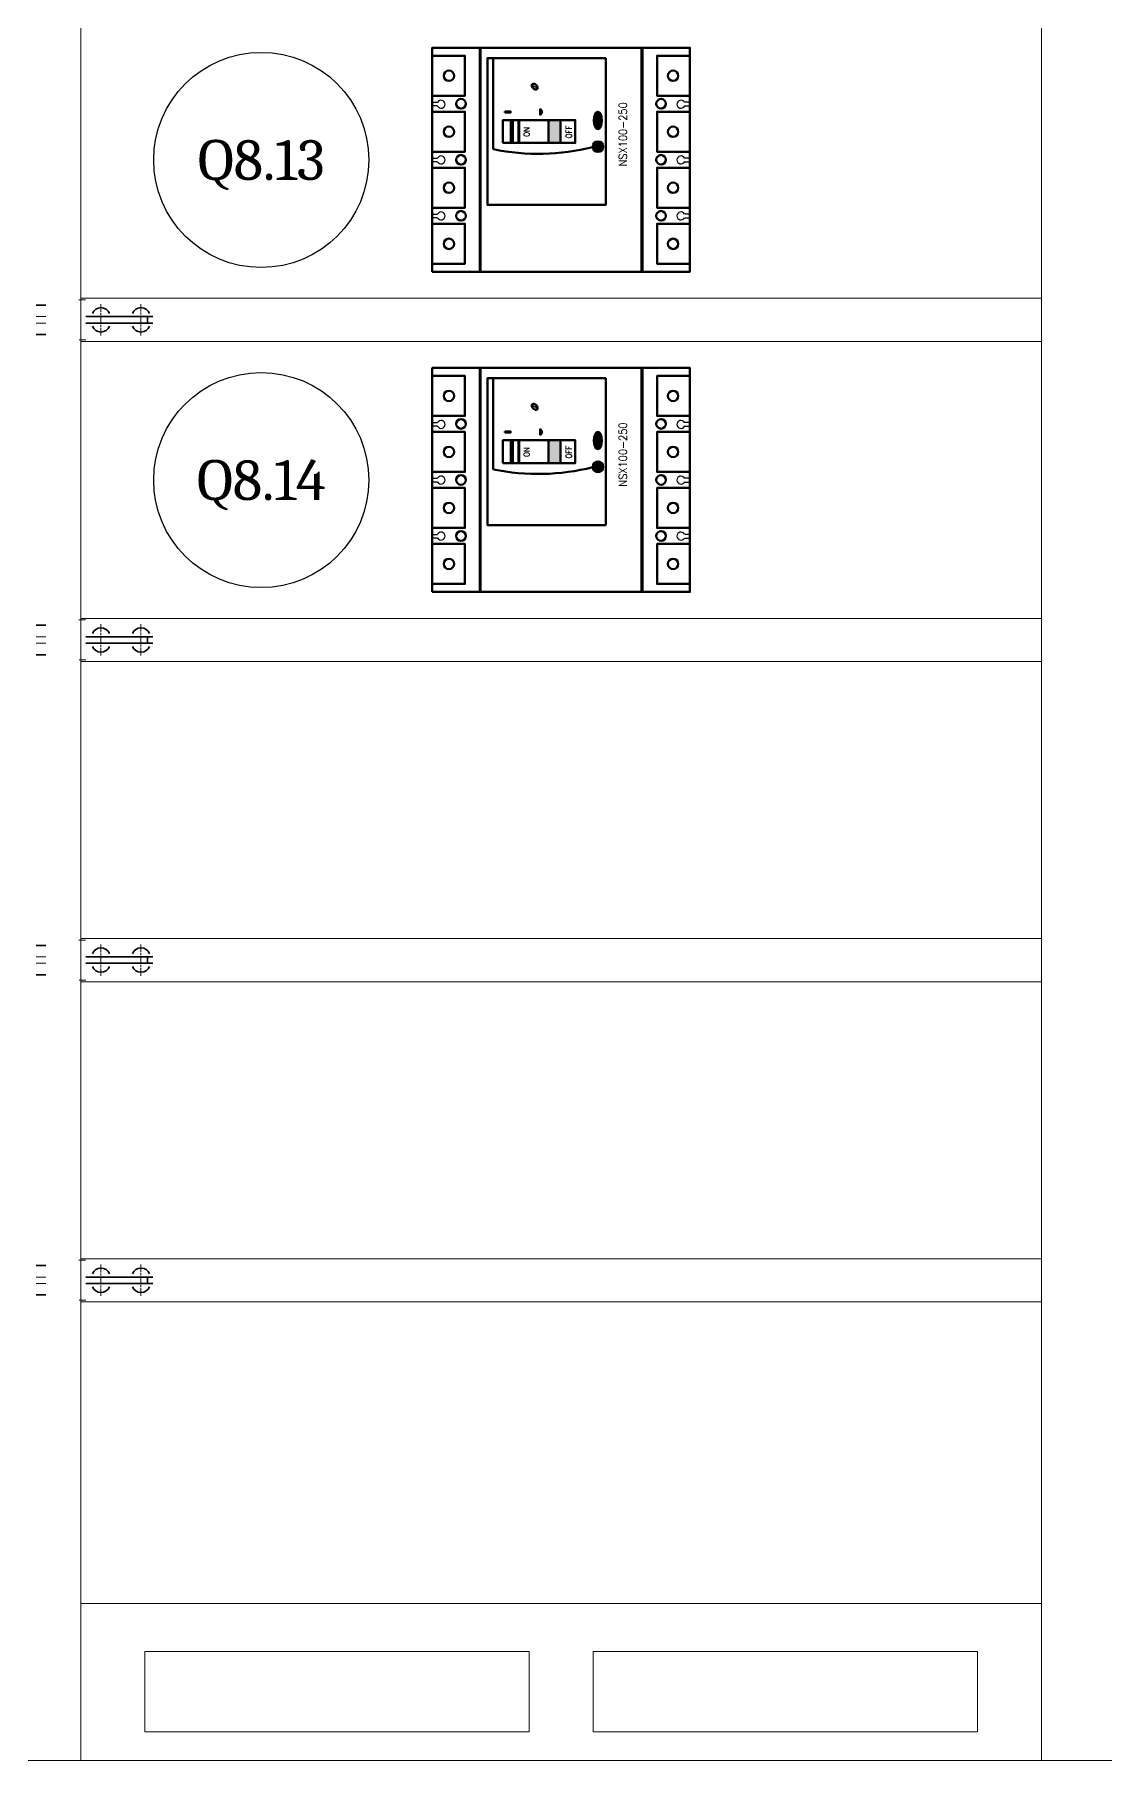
# Model space of a CAD drawing. Header units: millimetres. Extents: x -116965 to 323937, y 291661 to 566926.
# Drawn here: x -34889 to -34220, y 328240 to 329318 of the extents above; entities that cross this region are included whole.
import ezdxf
from ezdxf.enums import TextEntityAlignment as Align

# ---------------------------------------------------------------- set-up
doc = ezdxf.new("R2010")
doc.units = ezdxf.units.MM
doc.linetypes.add('CHAIN', pattern=[0.3543, 0.2362, -0.0295, 0.0591, -0.0295])
doc.layers.get('0').update_dxf_attribs({"lineweight": 18})
for name, color, linetype, lineweight in [('Centerline(Schneider)', 7, 'Continuous', 18), ('H', 7, 'Continuous', 100), ('hw_Auxiliary', 2, 'Continuous', 13), ('hw_Text', 7, 'Continuous', 13), ('P', 250, 'Continuous', 100), ('Visible Edges(Schneider)', 7, 'Continuous', 35)]:
    doc.layers.add(name, color=color, linetype=linetype, lineweight=lineweight)
doc.styles.add('HW_Standard', font='complex.shx', dxfattribs={"width": 0.9})
doc.styles.add('hwTech', font='Cambria.ttf')

# ---------------------------------------------------------------- blocks, each defined once
blk = doc.blocks.new('QQQ')
at = {"color": 1, "lineweight": -3, "ltscale": 5}
blk.add_circle((59732.6, 361340.9), 67.2, dxfattribs=at)
at = {"color": 6, "lineweight": -3, "ltscale": 5, "style": 'hwTech'}
blk.add_attdef('Q5A.1', text='', height=25, dxfattribs=at).set_placement((59732.6, 361340.9), align=Align.MIDDLE_CENTER)
blk = doc.blocks.new('*U1599')
for points in [[(400, 2200), (400, 0), (450, 0), (450, 2200)], [(1050, 2200), (1050, 0), (1100, 0), (1100, 2200)], [(450, 98), (450, 0), (1050, 0), (1050, 98)]]:
    blk.add_lwpolyline(points, close=True)
at = {"layer": 'hw_Auxiliary'}
for points in [[(490, 68), (730, 68), (730, 18), (490, 18)], [(1010, 68), (770, 68), (770, 18), (1010, 18)]]:
    blk.add_lwpolyline(points, close=True, dxfattribs=at)
blk = doc.blocks.new('ban le blokset')
for p, q in [((11, 2), (5, 2)), ((5, -2), (11, -2))]:
    blk.add_line(p, q)
at = {"layer": 'Centerline(Schneider)', "linetype": 'CHAIN', "ltscale": 7.55611}
for p, q in [((35.8, 12.5), (31.7, 12.5)), ((36, -12.5), (31.8, -12.5))]:
    blk.add_line(p, q, dxfattribs=at)
at = {"layer": 'Centerline(Schneider)', "linetype": 'CHAIN', "ltscale": 21.168501}
for p, q in [((45.5, 9.8), (45.5, -9.8)), ((70.5, -9.8), (70.5, 9.8))]:
    blk.add_line(p, q, dxfattribs=at)
at = {"layer": 'Visible Edges(Schneider)'}
for p, q in [((11, 9.2), (5, 9.2)), ((36, 2), (78, 2)), ((74.5, -2), (74.5, 2)), ((11, -9.2), (5, -9.2)), ((36, -2), (78, -2))]:
    blk.add_line(p, q, dxfattribs=at)
for centre, start, end in [((45.5, 2), 21.122, 158.878), ((70.5, 2), 21.122, 158.878), ((45.5, -2), 201.122, 338.878), ((70.5, -2), 201.122, 338.878)]:
    blk.add_arc(centre, 5.63, start, end, dxfattribs=at)
blk = doc.blocks.new('*U1771')
h = blk.add_hatch(color=254)
edge = h.paths.add_edge_path()
edge.add_spline(control_points=[(5.56, 1.78), (5.58, 1.82), (5.59, 1.87), (5.62, 1.95), (5.64, 2), (5.65, 2.04)], knot_values=[-0.183546, -0.183546, -0.183546, -0.183546, -0.091771, -0.091771, 0, 0, 0, 0], degree=3, periodic=0)
edge.add_line((5.65, 2.04), (5.27, 2.04))
edge.add_ellipse((6.4, 1.52), major_axis=(1.3, 1.25), ratio=0.66219, start_angle=104.57605, end_angle=114.75831)
edge.add_line((5.1, 1.78), (5.56, 1.78))
edge = h.paths.add_edge_path()
edge.add_spline(control_points=[(5.44, 1.27), (5.46, 1.32), (5.47, 1.36), (5.5, 1.45), (5.52, 1.49), (5.53, 1.53)], knot_values=[-0.183098, -0.183098, -0.183098, -0.183098, -0.091547, -0.091547, 0, 0, 0, 0], degree=3, periodic=0)
edge.add_line((5.53, 1.53), (4.99, 1.53))
edge.add_ellipse((6.4, 1.52), major_axis=(1.3, 1.25), ratio=0.66219, start_angle=124.09616, end_angle=133.95883)
edge.add_line((4.9, 1.27), (5.44, 1.27))
edge = h.paths.add_edge_path()
edge.add_spline(control_points=[(6.75, 1.18), (6.78, 1.32), (6.82, 1.45), (6.89, 1.72), (6.92, 1.85), (6.96, 1.98)], knot_values=[-0.551644, -0.551644, -0.551644, -0.551644, -0.275816, -0.275816, 0, 0, 0, 0], degree=3, periodic=0)
edge.add_spline(control_points=[(6.96, 1.98), (6.96, 1.99), (6.96, 1.99), (6.97, 2.01), (6.97, 2.01), (6.97, 2.01)], knot_values=[-0.018517, -0.018517, -0.018517, -0.018517, -0.010545, -0.010545, 0, 0, 0, 0], degree=3, periodic=0)
edge.add_spline(control_points=[(6.97, 2.01), (6.98, 2.02), (6.98, 2.03), (7, 2.03), (7.01, 2.04), (7.03, 2.04), (7.04, 2.04), (7.05, 2.04)], knot_values=[-0.027221, -0.027221, -0.027221, -0.027221, -0.014514, -0.014514, -0.00734, -0.00734, 0, 0, 0, 0], degree=3, periodic=0)
edge.add_line((7.05, 2.04), (7.44, 2.04))
edge.add_spline(control_points=[(7.44, 2.04), (7.45, 2.1), (7.46, 2.17), (7.49, 2.29), (7.5, 2.36), (7.52, 2.42)], knot_values=[-0.257765, -0.257765, -0.257765, -0.257765, -0.128882, -0.128882, 0, 0, 0, 0], degree=3, periodic=0)
edge.add_line((7.52, 2.42), (6.88, 2.42))
edge.add_spline(control_points=[(6.88, 2.42), (6.76, 2.42), (6.65, 2.4), (6.42, 2.3), (6.33, 2.24), (6.21, 2.11), (6.17, 2.06), (6.13, 1.97), (6.11, 1.94), (6.09, 1.88), (6.09, 1.86), (6.08, 1.83)], knot_values=[-0.86466, -0.86466, -0.86466, -0.86466, -0.632414, -0.632414, -0.431586, -0.431586, -0.283006, -0.283006, -0.174285, -0.174285, 0, 0, 0, 0], degree=3, periodic=0)
edge.add_spline(control_points=[(6.08, 1.83), (6.05, 1.71), (6.02, 1.59), (5.97, 1.36), (5.94, 1.24), (5.91, 1.13)], knot_values=[-0.479158, -0.479158, -0.479158, -0.479158, -0.239583, -0.239583, 0, 0, 0, 0], degree=3, periodic=0)
edge.add_spline(control_points=[(5.91, 1.13), (5.91, 1.12), (5.91, 1.11), (5.9, 1.09), (5.89, 1.08), (5.89, 1.08)], knot_values=[-0.028568, -0.028568, -0.028568, -0.028568, -0.012798, -0.012798, 0, 0, 0, 0], degree=3, periodic=0)
edge.add_spline(control_points=[(5.89, 1.08), (5.88, 1.07), (5.87, 1.05), (5.83, 1.04), (5.83, 1.04), (5.8, 1.03), (5.79, 1.03), (5.79, 1.03)], knot_values=[-0.058564, -0.058564, -0.058564, -0.058564, -0.027343, -0.027343, -0.015539, -0.015539, 0, 0, 0, 0], degree=3, periodic=0)
edge.add_line((5.79, 1.03), (5.39, 1.03))
edge.add_spline(control_points=[(5.39, 1.03), (5.37, 0.96), (5.35, 0.89), (5.31, 0.76), (5.3, 0.69), (5.28, 0.62)], knot_values=[-0.283689, -0.283689, -0.283689, -0.283689, -0.141847, -0.141847, 0, 0, 0, 0], degree=3, periodic=0)
edge.add_line((5.28, 0.62), (5.9, 0.62))
edge.add_spline(control_points=[(5.9, 0.62), (6.07, 0.62), (6.2, 0.65), (6.42, 0.75), (6.52, 0.82), (6.63, 0.94), (6.67, 0.98), (6.73, 1.09), (6.74, 1.14), (6.75, 1.18)], knot_values=[-1.143628, -1.143628, -1.143628, -1.143628, -0.811486, -0.811486, -0.496541, -0.496541, -0.30491, -0.30491, 0, 0, 0, 0], degree=3, periodic=0)
edge = h.paths.add_edge_path()
edge.add_ellipse((6.4, 1.52), major_axis=(1.3, 1.25), ratio=0.66219, start_angle=306, end_angle=315.86966)
edge.add_line((7.91, 1.81), (7.26, 1.81))
edge.add_spline(control_points=[(7.26, 1.81), (7.25, 1.77), (7.24, 1.72), (7.22, 1.64), (7.2, 1.59), (7.19, 1.55)], knot_values=[-0.178881, -0.178881, -0.178881, -0.178881, -0.089455, -0.089455, 0, 0, 0, 0], degree=3, periodic=0)
edge.add_line((7.19, 1.55), (7.83, 1.55))
edge = h.paths.add_edge_path()
edge.add_spline(control_points=[(7.13, 1.3), (7.12, 1.26), (7.11, 1.22), (7.08, 1.13), (7.07, 1.09), (7.06, 1.04)], knot_values=[-0.179952, -0.179952, -0.179952, -0.179952, -0.089977, -0.089977, 0, 0, 0, 0], degree=3, periodic=0)
edge.add_line((7.06, 1.04), (7.56, 1.04))
edge.add_ellipse((6.4, 1.52), major_axis=(1.3, 1.25), ratio=0.66219, start_angle=286.57974, end_angle=296.65326)
edge.add_line((7.72, 1.3), (7.13, 1.3))
at = {"color": 102}
blk.add_ellipse((6.4, 1.52), major_axis=(1.3, 1.25), ratio=0.66219, dxfattribs=at)
blk = doc.blocks.new('*U1615')
blk.add_hatch(color=9).paths.add_polyline_path([(80.5, 7.9), (94.8, 7.9), (94.8, 0.5), (80.5, 0.5)])
h = blk.add_hatch(color=1)
edge = h.paths.add_edge_path()
edge.add_arc((78.2, -23), 3.31, 0, 360)
h = blk.add_hatch(color=7)
edge = h.paths.add_edge_path()
edge.add_ellipse((94.6, -22.9), major_axis=(-5.42, 0), ratio=0.460829, start_angle=0, end_angle=360)
for p, q in [((139.9, 50.9), (0, 50.9)), ((139.9, 50.4), (0, 50.4)), ((133.5, 42.4), (76.6, 42.4)), ((80.5, 36.4), (80.5, -8.8)), ((80.5, 36.4), (94.8, 36.4)), ((94.8, 36.4), (94.8, -8.8)), ((99.6, 35.3), (99.6, 31.5)), ((99.6, 35.3), (100.2, 35.3)), ((100.2, 35.3), (100.2, 31.5)), ((94.8, 31.5), (80.5, 31.5)), ((94.8, 30.3), (80.5, 30.3)), ((94.8, 26.7), (80.5, 26.7)), ((80.5, 26.2), (94.8, 26.2)), ((99.6, 31.5), (100.2, 31.5)), ((97.9, 13.2), (101.9, 13.2)), ((97.9, 13.2), (99.9, 11.7)), ((101.9, 13.2), (99.9, 11.7)), ((80.5, -8.8), (94.8, -8.8)), ((139.9, -50.2), (0, -50.2)), ((139.9, -50.7), (0, -50.7))]:
    blk.add_line(p, q)
at = {"color": 0}
blk.add_lwpolyline([(0, 80.6), (0, -80.4), (140, -80.4), (140, 80.6)], close=True, dxfattribs=at)
at = {"color": 1}
for points in [[(5, 80.6), (5, 60.1), (30, 60.1), (30, 80.6)], [(40, 80.6), (40, 60.1), (65, 60.1), (65, 80.6)], [(75, 80.6), (75, 60.1), (100, 60.1), (100, 80.6)], [(110, 80.6), (110, 60.1), (135, 60.1), (135, 80.6)], [(5, -80.4), (5, -59.9), (30, -59.9), (30, -80.4)], [(40, -80.4), (40, -59.9), (65, -59.9), (65, -80.4)], [(75, -80.4), (75, -59.9), (100, -59.9), (100, -80.4)], [(110, -80.4), (110, -59.9), (135, -59.9), (135, -80.4)]]:
    blk.add_lwpolyline(points, dxfattribs=at)
for points in [[(133.5, -27.8), (41.8, -27.8), (41.8, 46.1), (133.5, 46.1)], [(80.5, 36.4), (94.8, 36.4), (94.8, -8.8), (80.5, -8.8)], [(80.5, 7.9), (94.8, 7.9), (94.8, 0.5), (80.5, 0.5)]]:
    blk.add_lwpolyline(points, close=True)
for centre in [(17.5, 70.1), (52.5, 70.1), (87.5, 70.1), (122.5, 70.1), (17.5, -69.9), (52.5, -69.9), (87.5, -69.9), (122.5, -69.9)]:
    blk.add_circle(centre, 3.25, dxfattribs=at)
at = {"color": 3}
for centre in [(35, 62.6), (70, 62.6), (105, 62.6), (35, -62.4), (70, -62.4), (105, -62.4)]:
    blk.add_circle(centre, 3, dxfattribs=at)
blk.add_circle((78.2, -23), 3.31)
blk.add_arc((211.2, 14.2), 137.5, 168.1891, 194.2608)
blk.add_ellipse((94.6, -22.9), major_axis=(-5.42, 0), ratio=0.460829)
at = {"layer": 'P', "color": 0, "linetype": 'Continuous', "lineweight": -3}
for p, q in [((33.7, 77.5), (33.7, 80.6)), ((33.7, 77.5), (33.7, 77.2)), ((36, 80.6), (36, 77.5)), ((36, 77.5), (36, 77.2)), ((68.7, 77.5), (68.7, 80.6)), ((68.7, 77.5), (68.7, 77.2)), ((71, 80.6), (71, 77.5)), ((71, 77.5), (71, 77.2)), ((103.6, 77.5), (103.6, 80.6)), ((103.6, 77.5), (103.6, 80.6)), ((103.6, 77.5), (103.6, 77.2)), ((105.9, 80.6), (105.9, 77.5)), ((105.9, 77.5), (105.9, 77.2)), ((33.7, -77.3), (33.7, -80.4)), ((36, -80.4), (36, -77.3)), ((68.7, -77.3), (68.7, -77)), ((68.7, -77.3), (68.7, -80.4)), ((71, -77.3), (71, -77)), ((71, -80.4), (71, -77.3)), ((103.6, -77.3), (103.6, -77)), ((103.6, -77.3), (103.6, -80.4)), ((103.6, -77.3), (103.6, -80.4)), ((105.9, -77.3), (105.9, -77)), ((105.9, -80.4), (105.9, -77.3))]:
    blk.add_line(p, q, dxfattribs=at)
for centre, start, end in [((34.9, 75), 117.7191, 62.2809), ((69.9, 75), 117.7191, 62.2809), ((104.7, 75), 117.7191, 62.2809), ((34.9, -74.8), 297.7191, 242.2809), ((69.9, -74.8), 297.7191, 242.2809), ((104.7, -74.8), 297.7191, 242.2809)]:
    blk.add_arc(centre, 2.5, start, end, dxfattribs=at)
at = {"xscale": 1.215000000000003, "yscale": 1.215000000000003, "zscale": 1.215000000000003}
blk.add_blockref('*U1771', (107.9, 14.7), dxfattribs=at)
at = {"layer": 'hw_Text', "color": 3, "style": 'HW_Standard', "width": 0.9}
blk.add_text('ON', height=3.6, dxfattribs=at).set_placement((87.4, 21.6), align=Align.MIDDLE_CENTER)
at = {"layer": 'hw_Text', "color": 1, "style": 'HW_Standard', "width": 0.9}
blk.add_text('OFF', height=3.6, dxfattribs=at).set_placement((87.4, -4.8), align=Align.MIDDLE_CENTER)
at = {"layer": 'hw_Text', "color": 0, "style": 'HW_Standard', "width": 0.9, "flags": 8}
blk.add_attdef('TYPE1', text='', height=5, dxfattribs=at).set_placement((85.9, -38.6), align=Align.MIDDLE_CENTER)

msp = doc.modelspace()

# ---------------------------------------------------------------- linework, layer by layer
for p, q in [((-34859.81856, 329153.351215), (-34259.81856, 329153.351215)), ((-34859.81856, 329126.351215), (-34259.81856, 329126.351215)), ((-34859.81856, 328953.351215), (-34259.81856, 328953.351215)), ((-34859.81856, 328926.351215), (-34259.81856, 328926.351215)), ((-34859.81856, 328753.351215), (-34259.81856, 328753.351215)), ((-34859.81856, 328726.351215), (-34259.81856, 328726.351215)), ((-34859.81856, 328553.351215), (-34259.81856, 328553.351215)), ((-34859.81856, 328526.351215), (-34259.81856, 328526.351215))]:
    msp.add_line(p, q)

# ---------------------------------------------------------------- block references
for name, p in [('*U1599', (-35309.81856, 328239.863317)), ('ban le blokset', (-34892.81856, 329139.863317)), ('ban le blokset', (-34892.81856, 328939.863317)), ('ban le blokset', (-34892.81856, 328739.863317)), ('ban le blokset', (-34892.81856, 328539.863317))]:
    msp.add_blockref(name, p)
at = {"lineweight": -3}
for p, values in [((-94479.791108, -32101.175733), {'Q5A.1': 'Q8.13'}), ((-94479.791108, -32301.147818), {'Q5A.1': 'Q8.14'})]:
    msp.add_blockref('QQQ', p, dxfattribs=at).add_auto_attribs(values)
at = {"layer": 'H', "color": 7}
ref = msp.add_blockref('*U1615', (-34559.81856, 329169.851215), dxfattribs=dict(at, rotation=90))
ref.add_attrib('TYPE1', 'NSX100-250', dxfattribs={"layer": 'hw_Text', "color": 0, "height": 5, "rotation": 90, "style": 'HW_Standard', "width": 0.9}).set_placement((-34521.247606, 329255.70561), align=Align.MIDDLE_CENTER)
ref = msp.add_blockref('*U1615', (-34559.81856, 328969.851215), dxfattribs=dict(at, rotation=90))
ref.add_attrib('TYPE1', 'NSX100-250', dxfattribs={"layer": 'hw_Text', "color": 0, "height": 5, "rotation": 90, "style": 'HW_Standard', "width": 0.9}).set_placement((-34521.247606, 329055.70561), align=Align.MIDDLE_CENTER)

doc.saveas('drawing.dxf')
